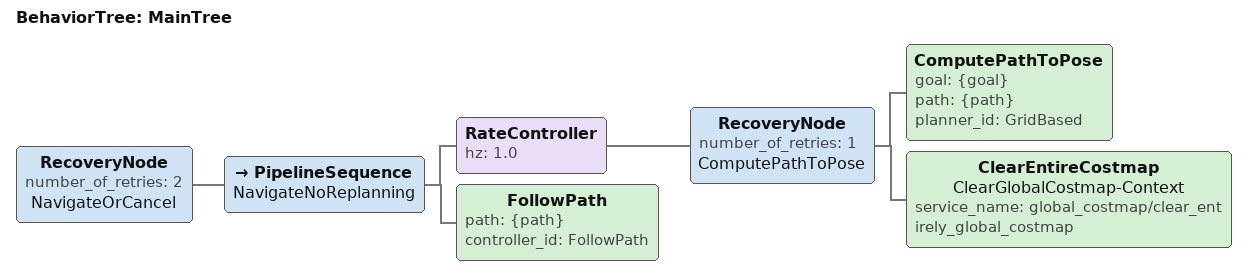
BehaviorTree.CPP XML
<root main_tree_to_execute="MainTree">
  <BehaviorTree ID="MainTree">

    <RecoveryNode number_of_retries="2" name="NavigateOrCancel">
      <PipelineSequence name="NavigateNoReplanning">

        <RateController hz="1.0">
          <RecoveryNode number_of_retries="1" name="ComputePathToPose">
            <ComputePathToPose goal="{goal}" path="{path}" planner_id="GridBased"/>
            <ClearEntireCostmap name="ClearGlobalCostmap-Context" service_name="global_costmap/clear_entirely_global_costmap"/>
          </RecoveryNode>
        </RateController>

        <FollowPath path="{path}" controller_id="FollowPath"/>

      </PipelineSequence>

    </RecoveryNode>
  </BehaviorTree>
</root>
